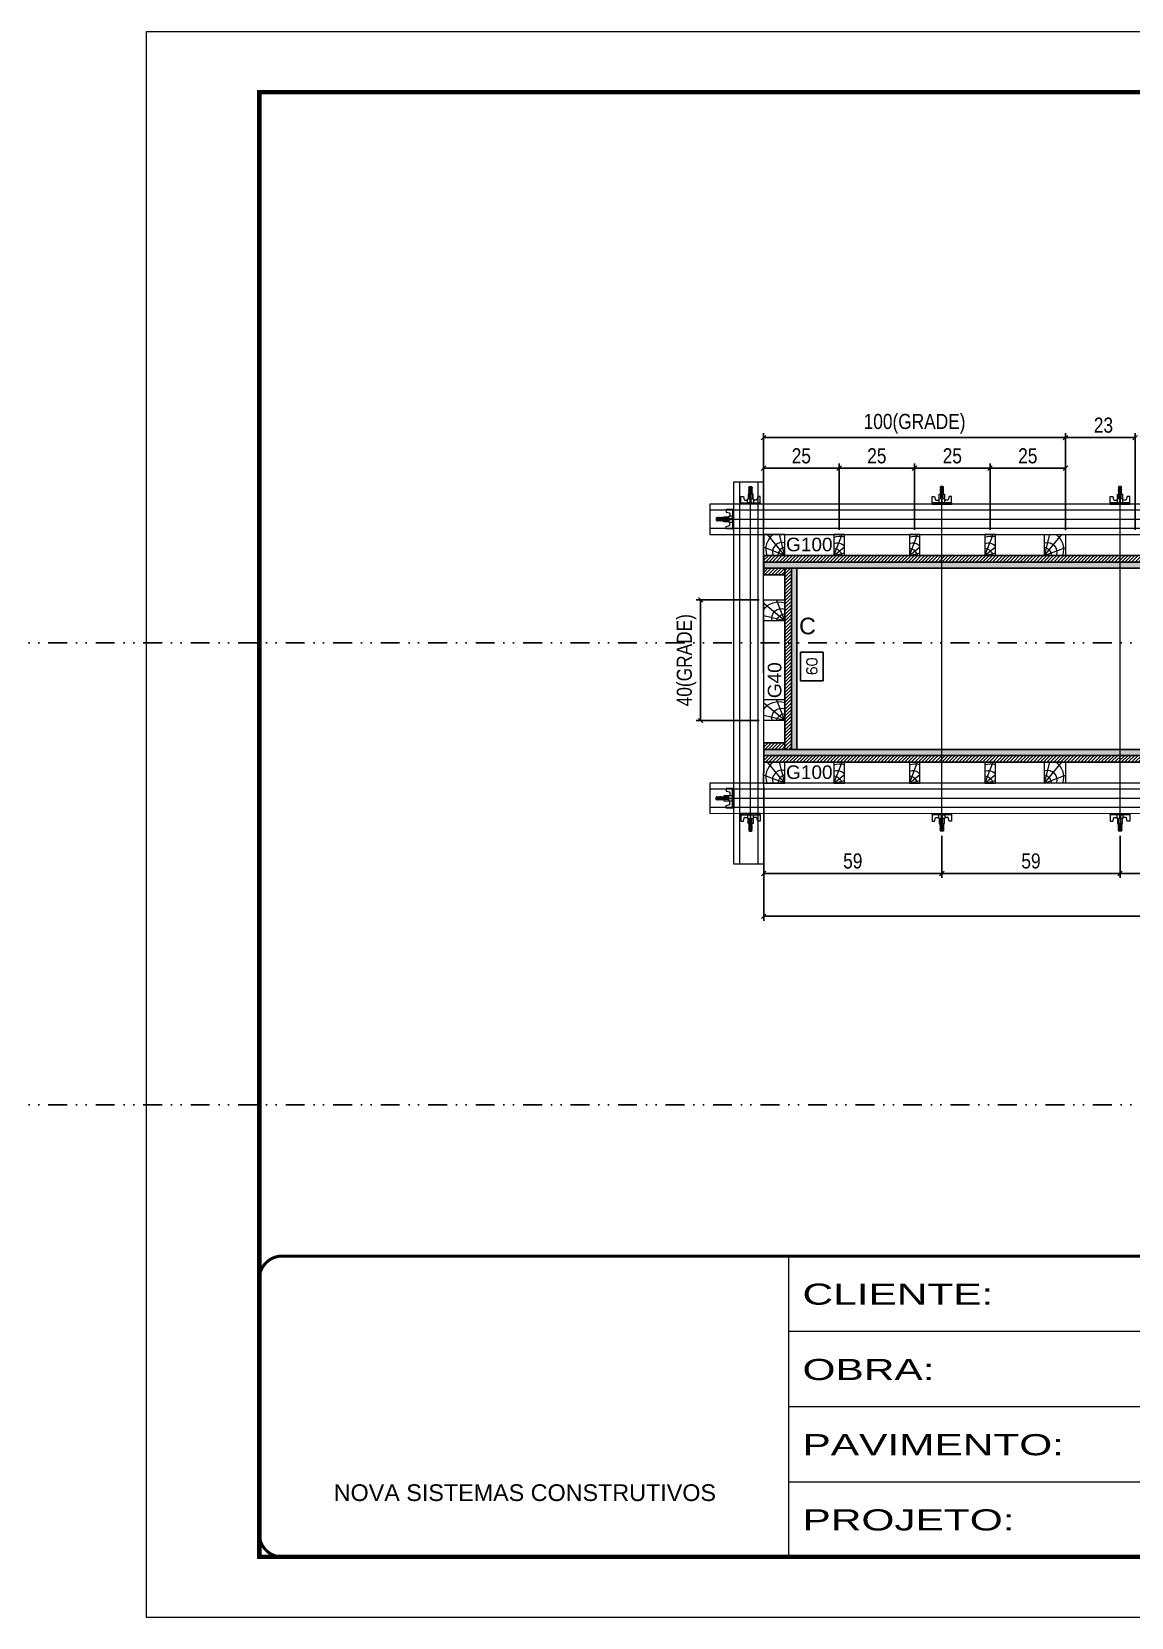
# Model space of a CAD drawing. Header units: millimetres. Extents: x 13777 to 27878, y -21631 to 6985.
# Drawn here: x 15936 to 16664, y 2489 to 3539 of the extents above; entities that cross this region are included whole.
import ezdxf
from ezdxf.enums import TextEntityAlignment as Align

# ---------------------------------------------------------------- set-up
doc = ezdxf.new("R2010")
doc.units = ezdxf.units.MM
for name, pattern in [('CONTINUO', [0]), ('DASHED', [0.75, 0.5, -0.25]), ('DIVIDE2', [0.625, 0.25, -0.125, 0, -0.125, 0, -0.125])]:
    doc.linetypes.add(name, pattern=pattern)
for name, color, linetype in [('CHAPA', 1, 'Continuous'), ('COTA', 241, 'Continuous'), ('MEIO_PONT', 93, 'Continuous'), ('Nível', 160, 'Continuous'), ('SARRAFO', 251, 'Continuous'), ('TEXTO_GERAL', 7, 'Continuous')]:
    doc.layers.add(name, color=color, linetype=linetype)
for name, color, linetype, lineweight in [('Folhas', 255, 'Continuous', 9), ('Hachura', 251, 'Continuous', 9), ('Madeira', 126, 'Continuous', 18), ('Perfil Metálico', 224, 'Continuous', 18), ('SARRAFO DE PRESSAO', 251, 'DASHED', 9)]:
    doc.layers.add(name, color=color, linetype=linetype, lineweight=lineweight)
doc.styles.add('ARIAL', font='arial.ttf')
doc.styles.add('COTA TECNICA 2X', font='techl___.ttf', dxfattribs={"height": 10})
doc.styles.add('ROMANS', font='romans.shx')
doc.styles.add('SANSSERIF', font='sas_____.pfb')
doc.styles.add('Tecnologia', font='')
doc.styles.get('Tecnologia').set_extended_font_data('Forgotten Futurist')
doc.dimstyles.new('SECAO PILAR', dxfattribs={"dimtxt": 10, "dimasz": 3, "dimexe": 3, "dimexo": 3, "dimgap": 3, "dimtad": 1, "dimdec": 1, "dimlfac": 0.5, "dimzin": 12, "dimdsep": 46, "dimtxsty": 'COTA TECNICA 2X', "dimblk1": 'OBLIQUE', "dimblk2": 'OBLIQUE', "dimsah": 1, "dimcen": 0.9, "dimclrd": 256, "dimclre": 256, "dimclrt": 256, "dimadec": 1, "dimazin": 3, "dimtfac": 1, "dimtdec": 1, "dimtmove": 0, "dimatfit": 3, "dimfxl": 1, "dimtolj": 1, "dimtzin": 12, "dimarcsym": 0})
doc.dimstyles.new('SECÇÃO 2', dxfattribs={"dimtxt": 7, "dimasz": 6, "dimexe": 0.18, "dimexo": 2, "dimgap": -4, "dimtad": 3, "dimdec": 1, "dimlfac": 0.5, "dimzin": 12, "dimdsep": 46, "dimtxsty": 'ROMANS', "dimblk": 'ARCHTICK', "dimcen": 0.09, "dimse1": 1, "dimse2": 1, "dimsd1": 1, "dimsd2": 1, "dimclrd": 180, "dimclre": 5, "dimclrt": 1, "dimadec": 0, "dimazin": 3, "dimtfac": 1, "dimtdec": 1, "dimtofl": 0, "dimtmove": 0, "dimatfit": 3, "dimldrblk": 'ARCHTICK', "dimfxl": 1, "dimtolj": 1, "dimtzin": 0, "dimarcsym": 0})

# ---------------------------------------------------------------- blocks, each defined once
blk = doc.blocks.new('9999999999')
at = {"color": 30, "linetype": 'CONTINUO'}
for p, q in [((98564.6, 34230.2), (98564.6, 34429.4)), ((98564.6, 34379.6), (99584, 34379.6)), ((98564.6, 34329.8), (99488, 34329.8)), ((99584, 34329.8), (99488, 34329.8)), ((99488, 34329.8), (99488, 34230.2)), ((98564.6, 34280), (99488, 34280))]:
    blk.add_line(p, q, dxfattribs=at)
at = {"color": 30, "linetype": 'CONTINUO', "const_width": 2}
blk.add_lwpolyline([(99584, 34230.2), (99584, 34414.4, 0.414214), (99569, 34429.4), (98229, 34429.4, 0.414214), (98214, 34414.4), (98214, 34245.2, 0.414214), (98229, 34230.2), (99584, 34230.2)], format="xyb", dxfattribs=at)
at = {"layer": 'Folhas'}
blk.add_lwpolyline([(98139, 34190.2), (99624, 34190.2), (99624, 35240.2), (98139, 35240.2)], close=True, dxfattribs=at)
at = {"layer": 'Folhas', "color": 30, "const_width": 3}
blk.add_lwpolyline([(98214, 34230.2), (99584, 34230.2), (99584, 35200.2), (98214, 35200.2)], close=True, dxfattribs=at)
at = {"color": 7, "linetype": 'Continuous', "ltscale": 5, "style": 'ARIAL'}
for s, height, p in [('SKR', 15.48, (98837.7, 34393.1)), ('LEAF LOEFGREN', 15.483, (98837.7, 34343.3)), ('3° SUBSOLO', 15.48, (98837.7, 34293.5)), ('NOVA SISTEMAS CONSTRUTIVOS', 11.059, (98263.2, 34267.2)), ('PILARES', 15.48, (98837.7, 34243.7))]:
    blk.add_text(s, height=height, dxfattribs=at).set_placement(p)
at = {"layer": 'Folhas', "color": 7, "style": 'Tecnologia', "width": 1.5}
for s, p in [('CLIENTE:', (98573.7, 34397.2)), ('OBRA:', (98573.7, 34347.3)), ('PAVIMENTO:', (98573.7, 34297.5)), ('PROJETO:', (98573.7, 34247.7))]:
    blk.add_text(s, height=14, dxfattribs=at).set_placement(p)
blk = doc.blocks.new('*D1250')
at = {"layer": 'COTA', "color": 180, "lineweight": -2, "transparency": 16777216}
for p, q in [((16460.4, 3128.2), (16445.4, 3128.2)), ((16445.4, 3128.2), (16445.4, 3109.2)), ((16460.4, 3109.2), (16460.4, 3128.2)), ((16445.4, 3109.2), (16460.4, 3109.2))]:
    blk.add_line(p, q, dxfattribs=at)
at = {"layer": 'Defpoints', "color": 0, "transparency": 16777216}
for p in [(16460.3, 3183.7), (16460.3, 3063.7), (16464.4, 3063.7)]:
    blk.add_point(p, dxfattribs=at)
at = {"layer": 'COTA', "color": 1, "transparency": 16777216, "insert": (16452.9, 3118.7), "char_height": 7, "attachment_point": 5, "rotation": 90, "style": 'ROMANS'}
blk.add_mtext('\\A1;60', dxfattribs=at)
blk = doc.blocks.new('_ArchTick')
at = {"color": 0, "linetype": 'ByBlock', "const_width": 0.15}
blk.add_lwpolyline([(-0.5, -0.5), (0.5, 0.5)], dxfattribs=at)
blk = doc.blocks.new('*D1251')
at = {"layer": 'COTA', "color": 180, "lineweight": -2, "transparency": 16777216}
for p, q in [((16769.4, 3082.7), (16743.7, 3082.7)), ((16743.7, 3082.7), (16743.7, 3067.7)), ((16769.4, 3067.7), (16769.4, 3082.7)), ((16743.7, 3067.7), (16769.4, 3067.7))]:
    blk.add_line(p, q, dxfattribs=at)
at = {"layer": 'Defpoints', "color": 0, "transparency": 16777216}
for p in [(16443, 3063.7), (17101, 3063.7), (17101, 3063.7)]:
    blk.add_point(p, dxfattribs=at)
at = {"layer": 'COTA', "color": 1, "transparency": 16777216, "insert": (16756.6, 3075.2), "char_height": 7, "attachment_point": 5, "style": 'ROMANS'}
blk.add_mtext('\\A1;329', dxfattribs=at)
blk = doc.blocks.new('_Oblique')
at = {"color": 0, "linetype": 'ByBlock', "lineweight": -2}
blk.add_line((-0.5, -0.5), (0.5, 0.5), dxfattribs=at)
blk = doc.blocks.new('*D1252')
at = {"layer": 'COTA', "lineweight": -2, "transparency": 16777216}
for p, q in [((16421, 3038.4), (16421, 2950.2)), ((17123, 3038.4), (17123, 2950.2)), ((16421, 2953.2), (17123, 2953.2))]:
    blk.add_line(p, q, dxfattribs=at)
at = {"layer": 'Defpoints', "color": 0, "transparency": 16777216}
for p in [(16421, 3041.4), (17123, 3041.4), (17123, 2953.2)]:
    blk.add_point(p, dxfattribs=at)
at = {"layer": 'COTA', "lineweight": -2, "transparency": 16777216, "xscale": 3, "yscale": 3, "zscale": 3, "rotation": 180}
blk.add_blockref('_Oblique', (16421, 2953.2), dxfattribs=at)
at = {"layer": 'COTA', "lineweight": -2, "transparency": 16777216, "xscale": 3, "yscale": 3, "zscale": 3}
blk.add_blockref('_Oblique', (17123, 2953.2), dxfattribs=at)
at = {"layer": 'COTA', "transparency": 16777216, "insert": (16772, 2961.4), "char_height": 10, "attachment_point": 5, "style": 'COTA TECNICA 2X'}
blk.add_mtext('\\A1;351 - PAINEL', dxfattribs=at)
blk = doc.blocks.new('*D1253')
at = {"layer": 'COTA', "lineweight": -2, "transparency": 16777216}
for p, q in [((16421, 3038.3), (16421, 2978.6)), ((16539, 3006.6), (16539, 2978.6)), ((16421, 2981.6), (16539, 2981.6))]:
    blk.add_line(p, q, dxfattribs=at)
at = {"layer": 'Defpoints', "color": 0, "transparency": 16777216}
for p in [(16421, 3041.3), (16539, 3009.6), (16539, 2981.6)]:
    blk.add_point(p, dxfattribs=at)
at = {"layer": 'COTA', "lineweight": -2, "transparency": 16777216, "xscale": 3, "yscale": 3, "zscale": 3, "rotation": 180}
blk.add_blockref('_Oblique', (16421, 2981.6), dxfattribs=at)
at = {"layer": 'COTA', "lineweight": -2, "transparency": 16777216, "xscale": 3, "yscale": 3, "zscale": 3}
blk.add_blockref('_Oblique', (16539, 2981.6), dxfattribs=at)
at = {"layer": 'COTA', "transparency": 16777216, "insert": (16480, 2989.8), "char_height": 10, "attachment_point": 5, "style": 'COTA TECNICA 2X'}
blk.add_mtext('\\A1;59', dxfattribs=at)
blk = doc.blocks.new('C')
at = {"layer": 'Hachura', "color": 0}
for p, q in [((0, 3.22), (0, -3.22)), ((0.45, 3.22), (0, 3.22)), ((0.46, 3.16), (0, 3.16)), ((0.46, 3.05), (0, 3.05)), ((0.46, 2.88), (0, 2.88)), ((0, 2.75), (0, -1.16)), ((0.46, 2.65), (0, 2.65)), ((0.46, 2.23), (0, 2.23)), ((0.46, 1.51), (0, 1.51)), ((0.39, 0.49), (0.17, 0.49)), ((0.45, -3.23), (0.45, 3.22)), ((0.45, 3.22), (2.58, 3.22)), ((1.74, 0.97), (0.45, 0.97)), ((1.45, 0.1), (0.45, 0.1)), ((1.35, 1.94), (1.35, 0.96)), ((2.58, 2.39), (1.47, 2.09)), ((1.74, -0.97), (1.74, 0.97)), ((1.74, 0.97), (1.74, 0.84)), ((1.74, 0.97), (1.74, 0.84)), ((1.74, 0.84), (3.35, 0.84)), ((3.35, 0.45), (1.74, 0.45)), ((2.58, 3.22), (2.58, 2.39)), ((3.32, 0.84), (3.32, -0.84)), ((3.35, 0.84), (3.35, -0.84)), ((3.68, 0.45), (3.35, 0.45)), ((3.84, -0.52), (3.35, 0.45)), ((3.35, 0.06), (3.67, -0.57)), ((3.68, 0.45), (4.16, -0.52)), ((3.72, 0.5), (4.25, -0.57)), ((4.37, -0.55), (3.83, 0.53)), ((4.15, 0.45), (3.93, 0.45)), ((4.42, -0.52), (3.93, 0.45)), ((4.15, 0.45), (4.26, 0.45)), ((4.26, 0.45), (4.74, -0.52)), ((4.3, 0.5), (4.83, -0.57)), ((4.95, -0.55), (4.41, 0.53)), ((4.51, 0.45), (4.84, 0.45)), ((5, -0.52), (4.51, 0.45)), ((4.84, 0.45), (5.32, -0.52)), ((4.88, 0.5), (5.41, -0.57)), ((5.53, -0.55), (4.99, 0.53)), ((5.58, -0.52), (5.09, 0.45)), ((5.42, 0.45), (5.09, 0.45)), ((5.58, -0.52), (5.09, 0.45)), ((5.42, 0.45), (5.74, -0.19)), ((5.46, 0.5), (5.74, -0.07)), ((5.74, 0.19), (5.57, 0.53)), ((5.74, 0.32), (5.68, 0.45)), ((5.68, 0.45), (5.74, 0.45)), ((5.74, 0.45), (5.9, 0.29)), ((5.74, 0.45), (5.74, -0.52)), ((5.9, -0.36), (5.9, 0.29)), ((0.45, 0), (0, 0)), ((0.46, -1.52), (0, -1.52)), ((0.46, -2.23), (0, -2.23)), ((0.46, -2.65), (0, -2.65)), ((0.46, -2.88), (0, -2.88)), ((0.46, -3.05), (0, -3.05)), ((0.46, -3.16), (0, -3.16)), ((0, -3.22), (2.57, -3.22)), ((0.08, -0.48), (0.29, -0.48)), ((0.29, -0.48), (0.4, -0.48)), ((0.45, 0), (0.45, -0.97)), ((0.45, -0.16), (1.45, -0.16)), ((0.45, -0.65), (0.45, -0.32)), ((0.45, -3.23), (0.45, -0.65)), ((0.45, -0.97), (1.74, -0.97)), ((1.35, -1.94), (1.35, -0.97)), ((2.58, -2.39), (1.47, -2.1)), ((3.35, -0.32), (1.74, -0.32)), ((3.35, -0.84), (1.74, -0.84)), ((2.58, -3.23), (2.58, -2.39)), ((3.35, -0.07), (3.58, -0.52)), ((3.35, -0.52), (3.58, -0.52)), ((3.84, -0.52), (4.16, -0.52)), ((4.42, -0.52), (4.74, -0.52)), ((4.63, -0.52), (4.74, -0.52)), ((5, -0.52), (5.32, -0.52)), ((5.58, -0.52), (5.74, -0.52)), ((5.74, -0.52), (5.9, -0.36)), ((5.74, -0.52), (5.74, -0.52))]:
    blk.add_line(p, q, dxfattribs=at)
for centre, radius, start, end in [((1.52, 1.94), 0.161, 104.7436, 180), ((1.44, -0.03), 0.129, 272.695, 87.305), ((3.81, 0.39), 0.143, 25.5688, 154.4312), ((4.39, 0.39), 0.143, 25.5688, 154.4312), ((4.97, 0.39), 0.143, 25.5688, 154.4312), ((5.55, 0.39), 0.143, 25.5688, 154.4312), ((0.17, -0.37), 0.174, 221.744, 317.8592), ((1.52, -1.94), 0.161, 180, 255.2564), ((3.71, -0.4), 0.174, 222.1408, 318.256), ((4.29, -0.4), 0.174, 222.1408, 318.256), ((4.87, -0.4), 0.174, 222.1408, 318.256), ((5.45, -0.4), 0.174, 222.1408, 318.256), ((5.61, -0.4), 0.174, 317.8592, 318.256)]:
    blk.add_arc(centre, radius, start, end, dxfattribs=at)
blk = doc.blocks.new('*D1275')
at = {"layer": 'COTA', "lineweight": -2, "transparency": 16777216}
for p, q in [((16539, 3006.6), (16539, 2978.6)), ((16657, 3006.6), (16657, 2978.6)), ((16539, 2981.6), (16657, 2981.6))]:
    blk.add_line(p, q, dxfattribs=at)
at = {"layer": 'Defpoints', "color": 0, "transparency": 16777216}
for p in [(16539, 3009.6), (16657, 3009.6), (16657, 2981.6)]:
    blk.add_point(p, dxfattribs=at)
at = {"layer": 'COTA', "lineweight": -2, "transparency": 16777216, "xscale": 3, "yscale": 3, "zscale": 3, "rotation": 180}
blk.add_blockref('_Oblique', (16539, 2981.6), dxfattribs=at)
at = {"layer": 'COTA', "lineweight": -2, "transparency": 16777216, "xscale": 3, "yscale": 3, "zscale": 3}
blk.add_blockref('_Oblique', (16657, 2981.6), dxfattribs=at)
at = {"layer": 'COTA', "transparency": 16777216, "insert": (16598, 2989.8), "char_height": 10, "attachment_point": 5, "style": 'COTA TECNICA 2X'}
blk.add_mtext('\\A1;59', dxfattribs=at)
blk = doc.blocks.new('PONTALETE')
at = {"layer": 'Madeira'}
for q in [(2.71, 7), (7, 5.76), (7, 1.74)]:
    blk.add_line((0, 0), q, dxfattribs=at)
blk.add_lwpolyline([(0, 0), (7, 0), (7, 7), (0, 7)], close=True, dxfattribs=at)
for centre, radius, start, end in [((2.04, 0.06), 6.23, 37.2818, 109.0913), ((1.09, 0.9), 3.19, 343.603, 109.9847), ((-0.21, -0.78), 3.09, 14.6322, 86.0383)]:
    blk.add_arc(centre, radius, start, end, dxfattribs=at)
blk = doc.blocks.new('MEIO PONTALETE')
at = {"layer": 'Madeira'}
for q in [(2.71, 7), (3.5, 2.88), (3.5, 0.87)]:
    blk.add_line((0, 0), q, dxfattribs=at)
blk.add_lwpolyline([(0, 0), (3.5, 0), (3.5, 7), (0, 7)], close=True, dxfattribs=at)
for centre, radius, start, end in [((2.04, 0.06), 6.23, 76.4499, 109.0913), ((1.09, 0.9), 3.19, 40.9063, 109.9847), ((-0.21, -0.78), 3.09, 14.6322, 86.0383)]:
    blk.add_arc(centre, radius, start, end, dxfattribs=at)
blk = doc.blocks.new('*D1255')
at = {"layer": 'COTA', "lineweight": -2, "transparency": 16777216}
for p, q in [((16420.9, 3209.1), (16420.9, 3253)), ((16420.9, 3250), (16470.9, 3250)), ((16470.9, 3209.1), (16470.9, 3253))]:
    blk.add_line(p, q, dxfattribs=at)
at = {"layer": 'Defpoints', "color": 0, "transparency": 16777216}
for p in [(16470.9, 3250), (16420.9, 3206.1), (16470.9, 3206.1)]:
    blk.add_point(p, dxfattribs=at)
at = {"layer": 'COTA', "lineweight": -2, "transparency": 16777216, "xscale": 3, "yscale": 3, "zscale": 3, "rotation": 180}
blk.add_blockref('_Oblique', (16420.9, 3250), dxfattribs=at)
at = {"layer": 'COTA', "lineweight": -2, "transparency": 16777216, "xscale": 3, "yscale": 3, "zscale": 3}
blk.add_blockref('_Oblique', (16470.9, 3250), dxfattribs=at)
at = {"layer": 'COTA', "transparency": 16777216, "insert": (16445.9, 3258.1), "char_height": 10, "attachment_point": 5, "style": 'COTA TECNICA 2X'}
blk.add_mtext('\\A1;25', dxfattribs=at)
blk = doc.blocks.new('*D1256')
at = {"layer": 'COTA', "lineweight": -2, "transparency": 16777216}
for p, q in [((16420.9, 3209.1), (16420.9, 3273.2)), ((16620.9, 3270.2), (16420.9, 3270.2)), ((16620.9, 3209.1), (16620.9, 3273.2))]:
    blk.add_line(p, q, dxfattribs=at)
at = {"layer": 'Defpoints', "color": 0, "transparency": 16777216}
for p in [(16420.9, 3270.2), (16420.9, 3206.1), (16620.9, 3206.1)]:
    blk.add_point(p, dxfattribs=at)
at = {"layer": 'COTA', "lineweight": -2, "transparency": 16777216, "xscale": 3, "yscale": 3, "zscale": 3, "rotation": 180}
blk.add_blockref('_Oblique', (16420.9, 3270.2), dxfattribs=at)
at = {"layer": 'COTA', "lineweight": -2, "transparency": 16777216, "xscale": 3, "yscale": 3, "zscale": 3}
blk.add_blockref('_Oblique', (16620.9, 3270.2), dxfattribs=at)
at = {"layer": 'COTA', "transparency": 16777216, "insert": (16520.9, 3279.4), "char_height": 10, "attachment_point": 5, "style": 'COTA TECNICA 2X'}
blk.add_mtext('\\A1;100(GRADE)', dxfattribs=at)
blk = doc.blocks.new('*D1257')
at = {"layer": 'COTA', "lineweight": -2, "transparency": 16777216}
for p, q in [((16470.9, 3209.1), (16470.9, 3253)), ((16470.9, 3250), (16520.9, 3250)), ((16520.9, 3209.1), (16520.9, 3253))]:
    blk.add_line(p, q, dxfattribs=at)
at = {"layer": 'Defpoints', "color": 0, "transparency": 16777216}
for p in [(16520.9, 3250), (16470.9, 3206.1), (16520.9, 3206.1)]:
    blk.add_point(p, dxfattribs=at)
at = {"layer": 'COTA', "lineweight": -2, "transparency": 16777216, "xscale": 3, "yscale": 3, "zscale": 3, "rotation": 180}
blk.add_blockref('_Oblique', (16470.9, 3250), dxfattribs=at)
at = {"layer": 'COTA', "lineweight": -2, "transparency": 16777216, "xscale": 3, "yscale": 3, "zscale": 3}
blk.add_blockref('_Oblique', (16520.9, 3250), dxfattribs=at)
at = {"layer": 'COTA', "transparency": 16777216, "insert": (16495.9, 3258.1), "char_height": 10, "attachment_point": 5, "style": 'COTA TECNICA 2X'}
blk.add_mtext('\\A1;25', dxfattribs=at)
blk = doc.blocks.new('*D1258')
at = {"layer": 'COTA', "lineweight": -2, "transparency": 16777216}
for p, q in [((16520.9, 3209.1), (16520.9, 3253)), ((16520.9, 3250), (16570.9, 3250)), ((16570.9, 3209.1), (16570.9, 3253))]:
    blk.add_line(p, q, dxfattribs=at)
at = {"layer": 'Defpoints', "color": 0, "transparency": 16777216}
for p in [(16570.9, 3250), (16520.9, 3206.1), (16570.9, 3206.1)]:
    blk.add_point(p, dxfattribs=at)
at = {"layer": 'COTA', "lineweight": -2, "transparency": 16777216, "xscale": 3, "yscale": 3, "zscale": 3, "rotation": 180}
blk.add_blockref('_Oblique', (16520.9, 3250), dxfattribs=at)
at = {"layer": 'COTA', "lineweight": -2, "transparency": 16777216, "xscale": 3, "yscale": 3, "zscale": 3}
blk.add_blockref('_Oblique', (16570.9, 3250), dxfattribs=at)
at = {"layer": 'COTA', "transparency": 16777216, "insert": (16545.9, 3258.1), "char_height": 10, "attachment_point": 5, "style": 'COTA TECNICA 2X'}
blk.add_mtext('\\A1;25', dxfattribs=at)
blk = doc.blocks.new('*D1259')
at = {"layer": 'COTA', "lineweight": -2, "transparency": 16777216}
for p, q in [((16570.9, 3209.1), (16570.9, 3253)), ((16570.9, 3250), (16620.9, 3250)), ((16620.9, 3209.1), (16620.9, 3253))]:
    blk.add_line(p, q, dxfattribs=at)
at = {"layer": 'Defpoints', "color": 0, "transparency": 16777216}
for p in [(16620.9, 3250), (16570.9, 3206.1), (16620.9, 3206.1)]:
    blk.add_point(p, dxfattribs=at)
at = {"layer": 'COTA', "lineweight": -2, "transparency": 16777216, "xscale": 3, "yscale": 3, "zscale": 3, "rotation": 180}
blk.add_blockref('_Oblique', (16570.9, 3250), dxfattribs=at)
at = {"layer": 'COTA', "lineweight": -2, "transparency": 16777216, "xscale": 3, "yscale": 3, "zscale": 3}
blk.add_blockref('_Oblique', (16620.9, 3250), dxfattribs=at)
at = {"layer": 'COTA', "transparency": 16777216, "insert": (16595.9, 3258.1), "char_height": 10, "attachment_point": 5, "style": 'COTA TECNICA 2X'}
blk.add_mtext('\\A1;25', dxfattribs=at)
blk = doc.blocks.new('*D1260')
at = {"layer": 'COTA', "lineweight": -2, "transparency": 16777216}
for p, q in [((16620.9, 3209), (16620.9, 3273.2)), ((16620.9, 3270.2), (16667, 3270.2)), ((16667, 3209.1), (16667, 3273.2))]:
    blk.add_line(p, q, dxfattribs=at)
at = {"layer": 'Defpoints', "color": 0, "transparency": 16777216}
for p in [(16667, 3270.2), (16620.9, 3206), (16667, 3206.1)]:
    blk.add_point(p, dxfattribs=at)
at = {"layer": 'COTA', "lineweight": -2, "transparency": 16777216, "xscale": 3, "yscale": 3, "zscale": 3, "rotation": 180}
blk.add_blockref('_Oblique', (16620.9, 3270.2), dxfattribs=at)
at = {"layer": 'COTA', "lineweight": -2, "transparency": 16777216, "xscale": 3, "yscale": 3, "zscale": 3}
blk.add_blockref('_Oblique', (16667, 3270.2), dxfattribs=at)
at = {"layer": 'COTA', "transparency": 16777216, "insert": (16646, 3278.4), "char_height": 10, "attachment_point": 5, "style": 'COTA TECNICA 2X'}
blk.add_mtext('\\A1;23', dxfattribs=at)
blk = doc.blocks.new('*D1276')
at = {"layer": 'COTA', "lineweight": -2, "transparency": 16777216}
for p, q in [((16657, 3006.6), (16657, 2978.6)), ((16773, 3006.6), (16773, 2978.6)), ((16657, 2981.6), (16773, 2981.6))]:
    blk.add_line(p, q, dxfattribs=at)
at = {"layer": 'Defpoints', "color": 0, "transparency": 16777216}
for p in [(16657, 3009.6), (16773, 3009.6), (16773, 2981.6)]:
    blk.add_point(p, dxfattribs=at)
at = {"layer": 'COTA', "lineweight": -2, "transparency": 16777216, "xscale": 3, "yscale": 3, "zscale": 3, "rotation": 180}
blk.add_blockref('_Oblique', (16657, 2981.6), dxfattribs=at)
at = {"layer": 'COTA', "lineweight": -2, "transparency": 16777216, "xscale": 3, "yscale": 3, "zscale": 3}
blk.add_blockref('_Oblique', (16773, 2981.6), dxfattribs=at)
at = {"layer": 'COTA', "transparency": 16777216, "insert": (16715, 2989.7), "char_height": 10, "attachment_point": 5, "style": 'COTA TECNICA 2X'}
blk.add_mtext('\\A1;58', dxfattribs=at)
blk = doc.blocks.new('*D1273')
at = {"layer": 'COTA', "lineweight": -2, "transparency": 16777216}
for p, q in [((16418, 3162.8), (16376.2, 3162.8)), ((16379.2, 3082.8), (16379.2, 3162.8)), ((16418, 3082.8), (16376.2, 3082.8))]:
    blk.add_line(p, q, dxfattribs=at)
at = {"layer": 'Defpoints', "color": 0, "transparency": 16777216}
for p in [(16379.2, 3162.8), (16421, 3162.8), (16421, 3082.8)]:
    blk.add_point(p, dxfattribs=at)
at = {"layer": 'COTA', "lineweight": -2, "transparency": 16777216, "xscale": 3, "yscale": 3, "zscale": 3}
for p, rotation in [((16379.2, 3162.8), 90), ((16379.2, 3082.8), 270)]:
    blk.add_blockref('_Oblique', p, dxfattribs=dict(at, rotation=rotation))
at = {"layer": 'COTA', "transparency": 16777216, "insert": (16369.9, 3122.8), "char_height": 10, "attachment_point": 5, "rotation": 90, "style": 'COTA TECNICA 2X'}
blk.add_mtext('\\A1;40(GRADE)', dxfattribs=at)

msp = doc.modelspace()

# ---------------------------------------------------------------- hatches: boundary and pattern name
at = {"layer": 'Hachura'}
h = msp.add_hatch(dxfattribs=at)
h.set_pattern_fill('ANSI31', color=256, scale=0.5, angle=180, style=0)
h.set_pattern_definition([(225, (7329.0154, -19737.2582), (1.12253202, -1.12253202), [])])
h.paths.add_polyline_path([(17122.95, 3192.28), (17122.97, 3187.88), (16420.95, 3187.74), (16420.95, 3192.14)])
h = msp.add_hatch(color=256, dxfattribs=at)
h.dxf.hatch_style = 1
h.paths.add_polyline_path([(17122.97, 3183.75), (17122.97, 3187.75), (16420.97, 3187.75), (16420.97, 3183.75)])
h = msp.add_hatch(dxfattribs=at)
h.set_pattern_fill('ANSI31', color=256, scale=0.5, angle=180, style=0)
h.set_pattern_definition([(225, (7297.0154, -19745.6582), (1.12253202, -1.12253202), [])])
h.paths.add_polyline_path([(16434.97, 3183.75), (16434.97, 3179.35), (16420.97, 3179.35), (16420.97, 3183.75)])
h = msp.add_hatch(dxfattribs=at)
h.set_pattern_fill('ANSI31', color=256, scale=0.5, angle=180, style=0)
h.set_pattern_definition([(225, (7297.0154, -19825.6665), (1.12253202, -1.12253202), [])])
h.paths.add_polyline_path([(16434.97, 3063.74), (16439.37, 3063.74), (16439.37, 3183.74), (16434.97, 3183.74)])
h = msp.add_hatch(color=256, dxfattribs=at)
h.dxf.hatch_style = 1
h.paths.add_polyline_path([(16439.37, 3063.75), (16442.97, 3063.75), (16442.97, 3183.75), (16439.37, 3183.75)])
h = msp.add_hatch(dxfattribs=at)
h.set_pattern_fill('ANSI31', color=256, scale=0.5, angle=180, style=0)
h.set_pattern_definition([(225, (7297.0154, -19827.6582), (1.12253202, -1.12253202), [])])
h.paths.add_polyline_path([(16434.97, 3063.75), (16434.97, 3068.15), (16420.97, 3068.15), (16420.97, 3063.75)])
h = msp.add_hatch(color=256, dxfattribs=at)
h.dxf.hatch_style = 1
h.paths.add_polyline_path([(17122.97, 3063.75), (17122.97, 3059.75), (16420.97, 3059.75), (16420.97, 3063.75)])
h = msp.add_hatch(dxfattribs=at)
h.set_pattern_fill('ANSI31', color=256, scale=0.5, angle=180, style=0)
h.set_pattern_definition([(225, (7329.0154, -19869.6582), (1.12253202, -1.12253202), [])])
h.paths.add_polyline_path([(17122.95, 3059.88), (17122.97, 3055.48), (16420.97, 3055.35), (16420.97, 3059.75)])

# ---------------------------------------------------------------- linework, layer by layer
at = {"layer": 'CHAPA'}
for points in [[(17122.97, 3183.75), (17122.97, 3187.75), (16420.97, 3187.75), (16420.97, 3183.75)], [(16439.37, 3063.75), (16442.97, 3063.75), (16442.97, 3183.75), (16439.37, 3183.75)], [(17122.97, 3063.75), (17122.97, 3059.75), (16420.97, 3059.75), (16420.97, 3063.75)]]:
    msp.add_lwpolyline(points, close=True, dxfattribs=at)
at = {"layer": 'Hachura'}
for p, q in [((16412.28, 3010.58), (16412.28, 3233.12)), ((16538.97, 3010.58), (16538.97, 3233.12)), ((16656.97, 3010.58), (16656.97, 3233.12)), ((16390.48, 3216.15), (17150, 3216.17)), ((16390.48, 3031.35), (17150, 3031.4))]:
    msp.add_line(p, q, dxfattribs=at)
at = {"layer": 'Madeira'}
for points in [[(16420.95, 3192.13), (16420.97, 3206.13), (16620.96, 3206.12), (16620.94, 3192.12)], [(16434.97, 3082.8), (16420.97, 3082.8), (16420.97, 3162.8), (16434.97, 3162.8)], [(16420.95, 3041.34), (16420.97, 3055.34), (16620.96, 3055.34), (16620.94, 3041.34)]]:
    msp.add_lwpolyline(points, close=True, dxfattribs=at)
at = {"layer": 'Nível', "color": 4, "linetype": 'DIVIDE2', "ltscale": 50}
for p, q in [((13777.11, 3134.29), (21531.15, 3134.29)), ((13777.11, 2828.29), (21531.15, 2828.29))]:
    msp.add_line(p, q, dxfattribs=at)
at = {"layer": 'Perfil Metálico'}
for p, q in [((16405, 3240.75), (16405, 2987.85)), ((16417, 3240.75), (16417, 2987.85)), ((17158.69, 3222.09), (16385.25, 3222.09)), ((17158.69, 3210.09), (16385.25, 3210.09)), ((17158.69, 3037.35), (16385.25, 3037.35)), ((17158.69, 3025.35), (16385.25, 3025.35))]:
    msp.add_line(p, q, dxfattribs=at)
for points in [[(16420.94, 3240.75), (16400.94, 3240.75), (16401, 2987.85), (16421, 2987.85)], [(17158.69, 3206.15), (17158.69, 3226.15), (16385.25, 3226.09), (16385.25, 3206.09)], [(16385.25, 3041.35), (16385.25, 3021.35), (17158.69, 3021.41), (17158.69, 3041.41)]]:
    msp.add_lwpolyline(points, close=True, dxfattribs=at)
at = {"layer": 'SARRAFO'}
for points in [[(16420.97, 3187.75), (17122.97, 3187.75), (17122.95, 3192.15), (16420.97, 3192.15)], [(16420.97, 3187.75), (17122.97, 3187.75), (17122.95, 3192.15), (16420.97, 3192.15)], [(16420.97, 3179.35), (16434.97, 3179.35), (16434.97, 3183.75), (16420.97, 3183.75)], [(16420.97, 3179.35), (16434.97, 3179.35), (16434.97, 3183.75), (16420.97, 3183.75)], [(16439.37, 3183.74), (16439.37, 3063.74), (16434.97, 3063.74), (16434.97, 3183.74)], [(16439.37, 3183.74), (16439.37, 3063.74), (16434.97, 3063.74), (16434.97, 3183.74)], [(16420.97, 3068.15), (16434.97, 3068.15), (16434.97, 3063.75), (16420.97, 3063.75)], [(16420.97, 3068.15), (16434.97, 3068.15), (16434.97, 3063.75), (16420.97, 3063.75)], [(16420.97, 3055.35), (17122.97, 3055.35), (17122.95, 3059.75), (16420.97, 3059.75)], [(16420.97, 3055.35), (17122.97, 3055.35), (17122.95, 3059.75), (16420.97, 3059.75)]]:
    msp.add_lwpolyline(points, close=True, dxfattribs=at)

# ---------------------------------------------------------------- block references
at = {"layer": 'Hachura', "linetype": 'Continuous', "yscale": 2, "zscale": 2}
for p, xscale, rotation in [((16412.29, 3226.12), -2, 270), ((16538.96, 3226.12), 2, 90.00000000000001), ((16656.93, 3226.12), 2, 90.00000000000001), ((16401.28, 3216.15), 2, 180), ((16412.28, 3021.38), 2, 270), ((16538.97, 3021.38), -2, 90), ((16656.97, 3021.38), -2, 90)]:
    msp.add_blockref('C', p, dxfattribs=dict(at, xscale=xscale, rotation=rotation))
at = {"layer": 'Hachura', "linetype": 'Continuous', "xscale": -2, "yscale": 2, "zscale": 2}
msp.add_blockref('C', (16401.28, 3031.35), dxfattribs=at)
at = {"layer": 'Madeira'}
for name, p, xscale, yscale, zscale, rotation in [('PONTALETE', (16434.95, 3192.12), 2, 2, 2, 89.93708930310329), ('MEIO PONTALETE', (16467.45, 3192.13), 1.999999997962732, 1.999999997962732, 1.999999997962732, 359.9370893031033), ('MEIO PONTALETE', (16517.45, 3192.13), 1.999999997962732, 1.999999997962732, 1.999999997962732, 359.9370893031033), ('MEIO PONTALETE', (16567.45, 3192.13), 1.999999997962732, 1.999999997962732, 1.999999997962732, 359.9370893031033), ('PONTALETE', (16606.94, 3192.14), -2, 2, 2, 269.9370893031033), ('PONTALETE', (16434.95, 3041.33), 2, 2, 2, 89.93708930310329), ('MEIO PONTALETE', (16467.45, 3041.34), 1.999999997962732, 1.999999997962732, 1.999999997962732, 359.9370893031033), ('MEIO PONTALETE', (16517.45, 3041.34), 1.999999997962732, 1.999999997962732, 1.999999997962732, 359.9370893031033), ('MEIO PONTALETE', (16567.45, 3041.34), 1.999999997962732, 1.999999997962732, 1.999999997962732, 359.9370893031033), ('PONTALETE', (16606.94, 3041.35), -2, 2, 2, 269.9370893031033)]:
    msp.add_blockref(name, p, dxfattribs=dict(at, xscale=xscale, yscale=yscale, zscale=zscale, rotation=rotation))
at = {"layer": 'MEIO_PONT', "xscale": -2, "yscale": 2, "zscale": 2}
for p in [(16434.97, 3148.8), (16434.97, 3082.8)]:
    msp.add_blockref('PONTALETE', p, dxfattribs=at)
at = {"layer": 'SARRAFO DE PRESSAO', "color": 6, "linetype": 'ByBlock'}
msp.add_blockref('9999999999', (-82127.01, -31701.2), dxfattribs=at)

# ---------------------------------------------------------------- texts
at = {"layer": 'TEXTO_GERAL', "color": 0, "linetype": 'Continuous', "style": 'SANSSERIF'}
for p in [(16435.81, 3199.43), (16435.81, 3048.64)]:
    msp.add_text('G100', height=9, dxfattribs=at).set_placement(p, align=Align.MIDDLE_LEFT)
at = {"layer": 'TEXTO_GERAL', "style": 'ARIAL'}
msp.add_text('C', height=11, dxfattribs=at).set_placement((16449.98, 3145.46), align=Align.MIDDLE_CENTER)
at = {"layer": 'TEXTO_GERAL', "color": 0, "linetype": 'Continuous', "insert": (16432.82, 3097.66), "char_height": 9, "width": 285.3299, "attachment_point": 7, "rotation": 90, "style": 'SANSSERIF'}
msp.add_mtext('G40', dxfattribs=at)

# ---------------------------------------------------------------- dimensions: what is measured, and where the dimension line sits
at = {"layer": 'COTA'}
for base, p1, p2, text, picture, middle in [((16420.95, 3270.22), (16620.94, 3206.07), (16420.95, 3206.09), '<>(GRADE)', '*D1256', (16520.94, 3279.44)), ((17122.97, 2953.19), (16420.97, 3041.36), (17122.97, 3041.4), '<> - PAINEL', '*D1252', (16771.97, 2961.41))]:
    dim = msp.add_linear_dim(base=base, p1=p1, p2=p2, text=text, dimstyle='SECAO PILAR', dxfattribs=at)
    dim.commit()
    dim.dimension.update_dxf_attribs({"geometry": picture, "text_midpoint": middle})
for base, p1, p2, dimstyle, picture, middle in [((16666.97, 3270.22), (16620.94, 3206.05), (16666.97, 3206.11), 'SECAO PILAR', '*D1260', (16645.95, 3270.22)), ((17100.97, 3063.75), (16442.97, 3063.75), (17100.97, 3063.75), 'SECÇÃO 2', '*D1251', (16756.58, 3063.75))]:
    dim = msp.add_linear_dim(base=base, p1=p1, p2=p2, dimstyle=dimstyle, dxfattribs=at)
    dim.commit()
    dim.dimension.update_dxf_attribs({"geometry": picture, "text_midpoint": middle, "dimtype": 160})
for base, p1, p2, picture, middle in [((16470.95, 3250.02), (16420.95, 3206.09), (16470.95, 3206.08), '*D1255', (16445.95, 3258.13)), ((16520.95, 3250.02), (16470.95, 3206.08), (16520.95, 3206.08), '*D1257', (16495.95, 3258.13)), ((16570.95, 3250.02), (16520.95, 3206.08), (16570.95, 3206.08), '*D1258', (16545.95, 3258.13)), ((16620.94, 3250.02), (16570.95, 3206.08), (16620.94, 3206.08), '*D1259', (16595.94, 3258.13)), ((16539.04, 2981.61), (16420.97, 3041.35), (16539.04, 3009.58), '*D1253', (16480, 2989.75)), ((16657.04, 2981.61), (16539.04, 3009.58), (16657.04, 3009.58), '*D1275', (16598.04, 2989.75)), ((16773.03, 2981.61), (16657.04, 3009.58), (16773.03, 3009.58), '*D1276', (16715.04, 2989.74))]:
    dim = msp.add_linear_dim(base=base, p1=p1, p2=p2, dimstyle='SECAO PILAR', dxfattribs=at)
    dim.commit()
    dim.dimension.update_dxf_attribs({"geometry": picture, "text_midpoint": middle})
dim = msp.add_linear_dim(base=(16464.38, 3063.75), p1=(16460.29, 3183.75), p2=(16460.29, 3063.75), angle=270, dimstyle='SECÇÃO 2', dxfattribs=at)
dim.commit()
dim.dimension.update_dxf_attribs({"geometry": '*D1250', "text_midpoint": (16464.38, 3118.7), "dimtype": 160})
dim = msp.add_linear_dim(base=(16379.16, 3162.8), p1=(16420.97, 3082.8), p2=(16420.97, 3162.8), angle=90, text='<>(GRADE)', dimstyle='SECAO PILAR', dxfattribs=at)
dim.commit()
dim.dimension.update_dxf_attribs({"geometry": '*D1273', "text_midpoint": (16369.94, 3122.8)})

doc.saveas('drawing.dxf')
